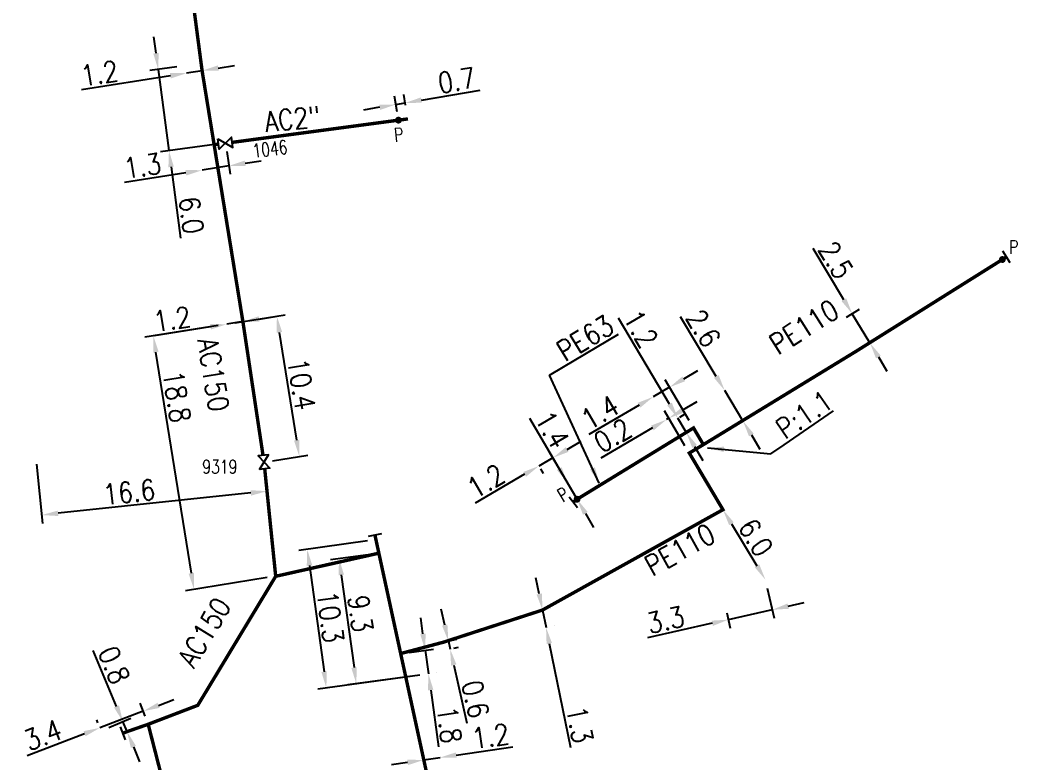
# Model space of a CAD drawing. Header units: millimetres. Extents: x 155997 to 157006, y 121209 to 122008.
# Drawn here: x 156876.8 to 156949.9, y 121588.9 to 121643.3 of the extents above; entities that cross this region are included whole.
import ezdxf
from ezdxf.enums import TextEntityAlignment as Align

# ---------------------------------------------------------------- set-up
doc = ezdxf.new("R2010")
doc.units = ezdxf.units.MM
for name, pattern in [('L_100_AP', [14, 10, -1.5, 1, -1.5]), ('L_25_AP', [2000, 1000, 1000]), ('L_25_PE', [2000, 1000, 1000])]:
    doc.linetypes.add(name, pattern=pattern)
doc.layers.get('0').update_dxf_attribs({"linetype": 'CONTINUOUS'})
for name, color, linetype in [('L_140', 3, 'CONTINUOUS'), ('L_150', 1, 'CONTINUOUS'), ('L_300', 7, 'CONTINUOUS'), ('L_340', 7, 'CONTINUOUS')]:
    doc.layers.add(name, color=color, linetype=linetype)
doc.styles.add('G_ROMANS', font='ROMANS.SHX', dxfattribs={"width": 0.75})
doc.styles.get("Standard").update_dxf_attribs({"font": 'romans.shx', "width": 0.85})
doc.dimstyles.get("Standard").update_dxf_attribs({"dimtxt": 1.5, "dimasz": 1.2, "dimexe": 0.625, "dimexo": 0.625, "dimgap": 0.25, "dimtad": 1, "dimdec": 1, "dimzin": 0, "dimdsep": 46, "dimtxsty": 'Standard', "dimcen": -0.5, "dimadec": 0, "dimazin": 0, "dimtfac": 1, "dimtdec": 1, "dimtmove": 0, "dimatfit": 3, "dimfxl": 0, "dimtolj": 1, "dimtzin": 0, "dimarcsym": 0})

# ---------------------------------------------------------------- blocks, each defined once
blk = doc.blocks.new('L_300_12')
at = {"color": 0, "linetype": 'Continuous', "const_width": 0.248, "flags": 128}
blk.add_lwpolyline([(-0.126, 0, 1), (0.126, 0, 1)], format="xyb", close=True, dxfattribs=at)
at = {"linetype": 'Continuous', "style": 'G_ROMANS', "width": 0.75}
blk.add_attdef('P', text='', height=1, dxfattribs=at).set_placement((0, 1.331), align=Align.MIDDLE_CENTER)
at = {"color": 0, "linetype": 'Continuous', "width": 0.75, "flags": 3}
for tag, p in [('DEF_LEG', (0, -5)), ('DEF_COUP', (0, -7.5)), ('DEF_TYPE', (0, -10))]:
    blk.add_attdef(tag, text='', height=1.2, dxfattribs=at).set_placement(p, align=Align.MIDDLE)
blk = doc.blocks.new('L_340_07')
at = {"color": 0, "linetype": 'Continuous', "const_width": 0.25, "flags": 128}
blk.add_lwpolyline([(0, 0), (0.35, 0)], dxfattribs=at)
at = {"color": 0, "linetype": 'Continuous', "flags": 128}
blk.add_lwpolyline([(0.35, -0.5), (0.35, 0.5)], dxfattribs=at)
at = {"color": 0, "linetype": 'Continuous', "width": 0.75, "flags": 3}
for tag, p in [('DEF_LEG', (0.723, -3.465)), ('DEF_COUP', (0.723, -5.965)), ('DEF_TYPE', (0.723, -8.465))]:
    blk.add_attdef(tag, text='', height=1.2, dxfattribs=at).set_placement(p, align=Align.MIDDLE)
blk = doc.blocks.new('L_300_09')
at = {"color": 0, "linetype": 'Continuous', "flags": 128}
blk.add_lwpolyline([(0.5, -0.375), (-0.5, 0.375), (-0.5, -0.375), (0.5, 0.375), (0.5, -0.375)], dxfattribs=at)
at = {"color": 0, "linetype": 'Continuous', "width": 0.75}
blk.add_attdef('NUM', text='', height=1, dxfattribs=at).set_placement((0, 1.691), align=Align.MIDDLE_CENTER)
at = {"color": 0, "linetype": 'Continuous', "width": 0.75, "flags": 3}
for tag, p in [('DEF_LEG', (0, -5)), ('DEF_COUP', (0, -7.5)), ('DEF_TYPE', (0, -10))]:
    blk.add_attdef(tag, text='', height=1.2, dxfattribs=at).set_placement(p, align=Align.MIDDLE)
blk = doc.blocks.new('*D249')
at = {"layer": 'L_150', "color": 0, "linetype": 'Continuous', "lineweight": -2, "transparency": 16777216}
for p, q in [((156908.805, 121589.464), (156912.949, 121590.083)), ((156905.245, 121588.933), (156904.058, 121588.756)), ((156906.432, 121589.11), (156907.619, 121589.287))]:
    blk.add_line(p, q, dxfattribs=at)
at = {"layer": 'L_150', "color": 0, "linetype": 'Continuous', "transparency": 16777216}
for points in [[(156908.776, 121589.662), (156908.835, 121589.267), (156907.619, 121589.287)], [(156905.215, 121589.131), (156905.274, 121588.735), (156906.432, 121589.11)]]:
    blk.add_solid(points, dxfattribs=at)
at = {"layer": 'L_150', "color": 0, "linetype": 'Continuous', "transparency": 16777216, "insert": (156911.323, 121590.851), "char_height": 1.5, "attachment_point": 5, "rotation": 8.48558}
blk.add_mtext('\\A1;1.2', dxfattribs=at)
blk = doc.blocks.new('*D250')
at = {"layer": 'L_150', "color": 0, "linetype": 'Continuous', "lineweight": -2, "transparency": 16777216}
for p, q in [((156906.369, 121598.339), (156906.205, 121599.528)), ((156905.357, 121596.988), (156907.152, 121597.236)), ((156906.533, 121597.151), (156906.772, 121595.417)), ((156907.392, 121595.503), (156907.392, 121595.503)), ((156906.936, 121594.228), (156907.509, 121590.079))]:
    blk.add_line(p, q, dxfattribs=at)
at = {"layer": 'L_150', "color": 0, "linetype": 'Continuous', "transparency": 16777216}
for points in [[(156906.567, 121598.367), (156906.171, 121598.312), (156906.533, 121597.151)], [(156907.135, 121594.256), (156906.738, 121594.201), (156906.772, 121595.417)]]:
    blk.add_solid(points, dxfattribs=at)
at = {"layer": 'L_150', "color": 0, "linetype": 'Continuous', "transparency": 16777216, "insert": (156908.296, 121591.696), "char_height": 1.5, "attachment_point": 5, "rotation": 277.85891}
blk.add_mtext('\\A1;1.8', dxfattribs=at)
blk = doc.blocks.new('*D251')
at = {"layer": 'L_150', "color": 0, "linetype": 'Continuous', "lineweight": -2, "transparency": 16777216}
for p, q in [((156907.966, 121598.989), (156907.702, 121600.16)), ((156908.23, 121597.819), (156908.362, 121597.233)), ((156908.509, 121597.882), (156908.84, 121597.956)), ((156908.641, 121597.297), (156908.972, 121597.371)), ((156908.626, 121596.063), (156909.588, 121591.799))]:
    blk.add_line(p, q, dxfattribs=at)
at = {"layer": 'L_150', "color": 0, "linetype": 'Continuous', "transparency": 16777216}
for points in [[(156908.161, 121599.033), (156907.771, 121598.945), (156908.23, 121597.819)], [(156908.821, 121596.107), (156908.431, 121596.019), (156908.362, 121597.233)]]:
    blk.add_solid(points, dxfattribs=at)
at = {"layer": 'L_150', "color": 0, "linetype": 'Continuous', "transparency": 16777216, "insert": (156910.214, 121593.565), "char_height": 1.5, "attachment_point": 5, "rotation": 282.71027}
blk.add_mtext('\\A1;0.6', dxfattribs=at)
blk = doc.blocks.new('*D253')
at = {"layer": 'L_150', "color": 0, "linetype": 'Continuous', "lineweight": -2, "transparency": 16777216}
for p, q in [((156902.521, 121604.17), (156899.603, 121603.767)), ((156900.387, 121602.664), (156901.324, 121595.876)), ((156906.153, 121595.332), (156900.869, 121594.602))]:
    blk.add_line(p, q, dxfattribs=at)
at = {"layer": 'L_150', "color": 0, "linetype": 'Continuous', "transparency": 16777216}
for points in [[(156900.585, 121602.691), (156900.189, 121602.637), (156900.223, 121603.853)], [(156901.522, 121595.904), (156901.125, 121595.849), (156901.488, 121594.688)]]:
    blk.add_solid(points, dxfattribs=at)
at = {"layer": 'L_150', "color": 0, "linetype": 'Continuous', "transparency": 16777216, "insert": (156901.787, 121599.831), "char_height": 1.5, "attachment_point": 5, "rotation": 277.85891}
blk.add_mtext('\\A1;9.3', dxfattribs=at)
blk = doc.blocks.new('*D254')
at = {"layer": 'L_340', "color": 0, "linetype": 'Continuous', "lineweight": -2, "transparency": 16777216}
for p, q in [((156902.308, 121605.148), (156897.273, 121604.453)), ((156898.057, 121603.35), (156899.13, 121595.574)), ((156906.153, 121595.332), (156898.675, 121594.3))]:
    blk.add_line(p, q, dxfattribs=at)
at = {"layer": 'L_340', "color": 0, "linetype": 'Continuous', "transparency": 16777216}
for points in [[(156898.255, 121603.377), (156897.858, 121603.323), (156897.893, 121604.539)], [(156899.328, 121595.601), (156898.932, 121595.546), (156899.294, 121594.385)]]:
    blk.add_solid(points, dxfattribs=at)
at = {"layer": 'L_340', "color": 0, "linetype": 'Continuous', "transparency": 16777216, "insert": (156899.586, 121599.587), "char_height": 1.5, "attachment_point": 5, "rotation": 277.85891}
blk.add_mtext('\\A1;10.3', dxfattribs=at)
blk = doc.blocks.new('*D255')
at = {"layer": 'L_150', "color": 0, "linetype": 'Continuous', "lineweight": -2, "transparency": 16777216}
for p, q in [((156891.378, 121620.927), (156886.002, 121620.066)), ((156889.404, 121602.787), (156886.809, 121618.98)), ((156894.965, 121602.463), (156888.976, 121601.504))]:
    blk.add_line(p, q, dxfattribs=at)
at = {"layer": 'L_150', "color": 0, "linetype": 'Continuous', "transparency": 16777216}
for points in [[(156887.007, 121619.012), (156886.612, 121618.948), (156886.619, 121620.165)], [(156889.601, 121602.819), (156889.206, 121602.756), (156889.593, 121601.603)]]:
    blk.add_solid(points, dxfattribs=at)
at = {"layer": 'L_150', "color": 0, "linetype": 'Continuous', "transparency": 16777216, "insert": (156888.343, 121615.724), "char_height": 1.5, "attachment_point": 5, "rotation": 279.10293}
blk.add_mtext('\\A1;18.8', dxfattribs=at)
blk = doc.blocks.new('*D256')
at = {"layer": 'L_140', "color": 0, "linetype": 'Continuous', "lineweight": -2, "transparency": 16777216}
for p, q in [((156894.365, 121621.406), (156895.55, 121621.596)), ((156890.81, 121620.836), (156886.674, 121620.174)), ((156893.18, 121621.216), (156891.995, 121621.026))]:
    blk.add_line(p, q, dxfattribs=at)
at = {"layer": 'L_140', "color": 0, "linetype": 'Continuous', "transparency": 16777216}
for points in [[(156894.333, 121621.603), (156894.397, 121621.209), (156893.18, 121621.216)], [(156890.779, 121621.034), (156890.842, 121620.639), (156891.995, 121621.026)]]:
    blk.add_solid(points, dxfattribs=at)
at = {"layer": 'L_140', "color": 0, "linetype": 'Continuous', "transparency": 16777216, "insert": (156887.991, 121621.398), "char_height": 1.5, "attachment_point": 5, "rotation": 9.10293}
blk.add_mtext('\\A1;1.2', dxfattribs=at)
blk = doc.blocks.new('*D258')
at = {"layer": 'L_150', "color": 0, "linetype": 'Continuous', "lineweight": -2, "transparency": 16777216}
for p, q in [((156886.019, 121592.307), (156885.653, 121593.264)), ((156886.997, 121593.109), (156888.117, 121593.538)), ((156885.876, 121592.68), (156882.701, 121591.464)), ((156882.557, 121591.839), (156882.477, 121592.048)), ((156881.58, 121591.035), (156877.374, 121589.425))]:
    blk.add_line(p, q, dxfattribs=at)
at = {"layer": 'L_150', "color": 0, "linetype": 'Continuous', "transparency": 16777216}
for points in [[(156886.925, 121593.296), (156887.068, 121592.922), (156885.876, 121592.68)], [(156881.509, 121591.222), (156881.652, 121590.849), (156882.701, 121591.464)]]:
    blk.add_solid(points, dxfattribs=at)
at = {"layer": 'L_150', "color": 0, "linetype": 'Continuous', "transparency": 16777216, "insert": (156878.526, 121590.937), "char_height": 1.5, "attachment_point": 5, "rotation": 20.94862}
blk.add_mtext('\\A1;3.4', dxfattribs=at)
blk = doc.blocks.new('*D257')
at = {"layer": 'L_300', "color": 0, "linetype": 'Continuous', "lineweight": -2, "transparency": 16777216}
for p, q in [((156892.612, 121621.125), (156896.285, 121621.714)), ((156897.123, 121612.531), (156895.858, 121620.43)), ((156895.344, 121611.03), (156897.93, 121611.445))]:
    blk.add_line(p, q, dxfattribs=at)
at = {"layer": 'L_300', "color": 0, "linetype": 'Continuous', "transparency": 16777216}
for points in [[(156896.055, 121620.461), (156895.66, 121620.398), (156895.668, 121621.615)], [(156897.321, 121612.562), (156896.926, 121612.499), (156897.313, 121611.346)]]:
    blk.add_solid(points, dxfattribs=at)
at = {"layer": 'L_300', "color": 0, "linetype": 'Continuous', "transparency": 16777216, "insert": (156897.478, 121616.638), "char_height": 1.5, "attachment_point": 5, "rotation": 279.10293}
blk.add_mtext('\\A1;10.4', dxfattribs=at)
blk = doc.blocks.new('*D259')
at = {"layer": 'L_340', "color": 0, "linetype": 'Continuous', "lineweight": -2, "transparency": 16777216}
for p, q in [((156883.923, 121593.032), (156882.214, 121597.131)), ((156883.358, 121591.496), (156884.962, 121592.164)), ((156884.693, 121591.186), (156884.385, 121591.924)), ((156885.155, 121590.078), (156885.616, 121588.97))]:
    blk.add_line(p, q, dxfattribs=at)
at = {"layer": 'L_340', "color": 0, "linetype": 'Continuous', "transparency": 16777216}
for points in [[(156884.108, 121593.108), (156883.739, 121592.955), (156884.385, 121591.924)], [(156885.339, 121590.155), (156884.97, 121590.001), (156884.693, 121591.186)]]:
    blk.add_solid(points, dxfattribs=at)
at = {"layer": 'L_340', "color": 0, "linetype": 'Continuous', "transparency": 16777216, "insert": (156883.747, 121596.052), "char_height": 1.5, "attachment_point": 5, "rotation": 292.63149}
blk.add_mtext('\\A1;0.8', dxfattribs=at)
blk = doc.blocks.new('*D356')
at = {"layer": 'L_300', "color": 0, "linetype": 'Continuous', "lineweight": -2, "transparency": 16777216}
for p, q in [((156878.051, 121610.772), (156878.511, 121606.427)), ((156894.793, 121610.31), (156895.019, 121608.175)), ((156893.76, 121608.67), (156879.639, 121607.175))]:
    blk.add_line(p, q, dxfattribs=at)
at = {"layer": 'L_300', "color": 0, "linetype": 'Continuous', "transparency": 16777216}
for points in [[(156893.739, 121608.869), (156893.781, 121608.471), (156894.953, 121608.796)], [(156879.618, 121607.374), (156879.66, 121606.976), (156878.445, 121607.048)]]:
    blk.add_solid(points, dxfattribs=at)
at = {"layer": 'L_300', "color": 0, "linetype": 'Continuous', "transparency": 16777216, "insert": (156884.847, 121608.732), "char_height": 1.5, "attachment_point": 5, "rotation": 6.04391}
blk.add_mtext('\\A1;16.6', dxfattribs=at)
blk = doc.blocks.new('*D252')
at = {"layer": 'L_150', "color": 0, "linetype": 'Continuous', "lineweight": -2, "transparency": 16777216}
for p, q in [((156937.201, 121622.822), (156934.944, 121626.566)), ((156937.407, 121621.545), (156938.356, 121622.117)), ((156939.111, 121619.653), (156937.82, 121621.794)), ((156938.697, 121619.404), (156939.646, 121619.976)), ((156939.731, 121618.626), (156940.35, 121617.598))]:
    blk.add_line(p, q, dxfattribs=at)
at = {"layer": 'L_150', "color": 0, "linetype": 'Continuous', "transparency": 16777216}
for points in [[(156937.372, 121622.925), (156937.03, 121622.719), (156937.82, 121621.794)], [(156939.902, 121618.729), (156939.559, 121618.522), (156939.111, 121619.653)]]:
    blk.add_solid(points, dxfattribs=at)
at = {"layer": 'L_150', "color": 0, "linetype": 'Continuous', "transparency": 16777216, "insert": (156936.619, 121625.724), "char_height": 1.5, "attachment_point": 5, "rotation": 301.08404}
blk.add_mtext('\\A1;2.5', dxfattribs=at)
blk = doc.blocks.new('*D290')
at = {"layer": 'L_140', "color": 0, "linetype": 'Continuous', "lineweight": -2, "transparency": 16777216}
for p, q in [((156891.376, 121639.782), (156892.561, 121639.971)), ((156887.87, 121639.222), (156881.353, 121638.181)), ((156890.191, 121639.593), (156889.055, 121639.411))]:
    blk.add_line(p, q, dxfattribs=at)
at = {"layer": 'L_140', "color": 0, "linetype": 'Continuous', "transparency": 16777216}
for points in [[(156891.344, 121639.979), (156891.407, 121639.584), (156890.191, 121639.593)], [(156887.839, 121639.419), (156887.902, 121639.024), (156889.055, 121639.411)]]:
    blk.add_solid(points, dxfattribs=at)
at = {"layer": 'L_140', "color": 0, "linetype": 'Continuous', "transparency": 16777216, "insert": (156882.671, 121639.404), "char_height": 1.5, "attachment_point": 5, "rotation": 9.0742}
blk.add_mtext('\\A1;1.2', dxfattribs=at)
blk = doc.blocks.new('*D291')
at = {"layer": 'L_300', "color": 0, "linetype": 'Continuous', "lineweight": -2, "transparency": 16777216}
for p, q in [((156886.815, 121640.874), (156886.657, 121642.064)), ((156888.35, 121639.868), (156886.353, 121639.603)), ((156886.973, 121639.685), (156887.763, 121633.737)), ((156891.275, 121634.204), (156887.143, 121633.655)), ((156887.921, 121632.548), (156888.613, 121627.335))]:
    blk.add_line(p, q, dxfattribs=at)
at = {"layer": 'L_300', "color": 0, "linetype": 'Continuous', "transparency": 16777216}
for points in [[(156887.013, 121640.901), (156886.617, 121640.848), (156886.973, 121639.685)], [(156888.119, 121632.574), (156887.723, 121632.521), (156887.763, 121633.737)]]:
    blk.add_solid(points, dxfattribs=at)
at = {"layer": 'L_300', "color": 0, "linetype": 'Continuous', "transparency": 16777216, "insert": (156889.4, 121629.008), "char_height": 1.5, "attachment_point": 5, "rotation": 277.56442}
blk.add_mtext('\\A1;6.0', dxfattribs=at)
blk = doc.blocks.new('*D292')
at = {"layer": 'L_300', "color": 0, "linetype": 'Continuous', "lineweight": -2, "transparency": 16777216}
for p, q in [((156891.993, 121633.669), (156892.259, 121632.003)), ((156892.16, 121632.62), (156890.189, 121632.305)), ((156893.345, 121632.809), (156894.53, 121632.999)), ((156889.004, 121632.116), (156884.5, 121631.397))]:
    blk.add_line(p, q, dxfattribs=at)
at = {"layer": 'L_300', "color": 0, "linetype": 'Continuous', "transparency": 16777216}
for points in [[(156893.314, 121633.007), (156893.377, 121632.612), (156892.16, 121632.62)], [(156888.972, 121632.314), (156889.035, 121631.919), (156890.189, 121632.305)]]:
    blk.add_solid(points, dxfattribs=at)
at = {"layer": 'L_300', "color": 0, "linetype": 'Continuous', "transparency": 16777216, "insert": (156885.818, 121632.62), "char_height": 1.5, "attachment_point": 5, "rotation": 9.0742}
blk.add_mtext('\\A1;1.3', dxfattribs=at)
blk = doc.blocks.new('*D293')
at = {"layer": 'L_300', "color": 0, "linetype": 'Continuous', "lineweight": -2, "transparency": 16777216}
for p, q in [((156904.47, 121636.586), (156904.274, 121637.734)), ((156905.102, 121637.062), (156904.967, 121637.852)), ((156906.255, 121637.438), (156910.564, 121638.175)), ((156903.196, 121636.916), (156902.013, 121636.714)), ((156904.379, 121637.118), (156905.073, 121637.236))]:
    blk.add_line(p, q, dxfattribs=at)
at = {"layer": 'L_300', "color": 0, "linetype": 'Continuous', "transparency": 16777216}
for points in [[(156906.222, 121637.636), (156906.289, 121637.241), (156905.073, 121637.236)], [(156903.162, 121637.113), (156903.23, 121636.718), (156904.379, 121637.118)]]:
    blk.add_solid(points, dxfattribs=at)
at = {"layer": 'L_300', "color": 0, "linetype": 'Continuous', "transparency": 16777216, "insert": (156908.833, 121638.893), "char_height": 1.5, "attachment_point": 5, "rotation": 9.6964}
blk.add_mtext('\\A1;0.7', dxfattribs=at)
blk = doc.blocks.new('*D948')
at = {"layer": 'L_150', "color": 0, "linetype": 'Continuous', "lineweight": -2, "transparency": 16777216}
for p, q in [((156914.887, 121601.267), (156914.648, 121602.443)), ((156915.126, 121600.091), (156915.385, 121598.818)), ((156915.738, 121600.216), (156915.738, 121600.216)), ((156915.997, 121598.942), (156915.997, 121598.942)), ((156915.624, 121597.642), (156917.171, 121590.033))]:
    blk.add_line(p, q, dxfattribs=at)
at = {"layer": 'L_150', "color": 0, "linetype": 'Continuous', "transparency": 16777216}
for points in [[(156915.083, 121601.307), (156914.691, 121601.228), (156915.126, 121600.091)], [(156915.82, 121597.681), (156915.428, 121597.602), (156915.385, 121598.818)]]:
    blk.add_solid(points, dxfattribs=at)
at = {"layer": 'L_150', "color": 0, "linetype": 'Continuous', "transparency": 16777216, "insert": (156917.853, 121591.697), "char_height": 1.5, "attachment_point": 5, "rotation": 281.49381}
blk.add_mtext('\\A1;1.3', dxfattribs=at)
blk = doc.blocks.new('*D949')
at = {"layer": 'L_150', "color": 0, "linetype": 'Continuous', "lineweight": -2, "transparency": 16777216}
blk.add_line((156928.967, 121606.417), (156930.835, 121603.339), dxfattribs=at)
at = {"layer": 'L_150', "color": 0, "linetype": 'Continuous', "transparency": 16777216}
for points in [[(156929.138, 121606.52), (156928.796, 121606.313), (156928.345, 121607.442)], [(156931.006, 121603.443), (156930.664, 121603.235), (156931.458, 121602.313)]]:
    blk.add_solid(points, dxfattribs=at)
at = {"layer": 'L_150', "color": 0, "linetype": 'Continuous', "transparency": 16777216, "insert": (156930.756, 121605.397), "char_height": 1.5, "attachment_point": 5, "rotation": 301.25435}
blk.add_mtext('\\A1;6.0', dxfattribs=at)
blk = doc.blocks.new('*D950')
at = {"layer": 'L_150', "color": 0, "linetype": 'Continuous', "lineweight": -2, "transparency": 16777216}
for p, q in [((156931.595, 121601.703), (156932.092, 121599.501)), ((156933.125, 121600.375), (156934.296, 121600.639)), ((156928.622, 121599.886), (156928.873, 121598.775)), ((156931.954, 121600.111), (156928.735, 121599.385)), ((156927.565, 121599.121), (156922.817, 121598.05))]:
    blk.add_line(p, q, dxfattribs=at)
at = {"layer": 'L_150', "color": 0, "linetype": 'Continuous', "transparency": 16777216}
for points in [[(156933.081, 121600.57), (156933.169, 121600.18), (156931.954, 121600.111)], [(156927.521, 121599.316), (156927.609, 121598.926), (156928.735, 121599.385)]]:
    blk.add_solid(points, dxfattribs=at)
at = {"layer": 'L_150', "color": 0, "linetype": 'Continuous', "transparency": 16777216, "insert": (156924.143, 121599.375), "char_height": 1.5, "attachment_point": 5, "rotation": 12.70817}
blk.add_mtext('\\A1;3.3', dxfattribs=at)
blk = doc.blocks.new('*D951')
at = {"layer": 'L_340', "color": 0, "linetype": 'Continuous', "lineweight": -2, "transparency": 16777216}
for p, q in [((156916.927, 121611.845), (156917.964, 121612.45)), ((156917.346, 121608.747), (156915.576, 121611.78)), ((156915.891, 121611.241), (156914.854, 121610.636)), ((156913.818, 121610.031), (156910.2, 121607.92)), ((156914.974, 121610.431), (156915.169, 121610.096))]:
    blk.add_line(p, q, dxfattribs=at)
at = {"layer": 'L_340', "color": 0, "linetype": 'Continuous', "transparency": 16777216}
for points in [[(156916.827, 121612.018), (156917.028, 121611.673), (156915.891, 121611.241)], [(156913.717, 121610.204), (156913.919, 121609.858), (156914.854, 121610.636)]]:
    blk.add_solid(points, dxfattribs=at)
at = {"layer": 'L_340', "color": 0, "linetype": 'Continuous', "transparency": 16777216, "insert": (156910.987, 121609.537), "char_height": 1.5, "attachment_point": 5, "rotation": 30.26042}
blk.add_mtext('\\A1;1.2', dxfattribs=at)
blk = doc.blocks.new('*D952')
at = {"layer": 'L_340', "color": 0, "linetype": 'Continuous', "lineweight": -2, "transparency": 16777216}
for p, q in [((156916.35, 121610.453), (156914.209, 121614.124)), ((156917.661, 121608.207), (156916.955, 121609.417)), ((156918.265, 121607.171), (156918.87, 121606.134))]:
    blk.add_line(p, q, dxfattribs=at)
at = {"layer": 'L_340', "color": 0, "linetype": 'Continuous', "transparency": 16777216}
for points in [[(156916.523, 121610.554), (156916.178, 121610.352), (156916.955, 121609.417)], [(156918.438, 121607.272), (156918.093, 121607.07), (156917.661, 121608.207)]]:
    blk.add_solid(points, dxfattribs=at)
at = {"layer": 'L_340', "color": 0, "linetype": 'Continuous', "transparency": 16777216, "insert": (156915.841, 121613.311), "char_height": 1.5, "attachment_point": 5, "rotation": 300.26042}
blk.add_mtext('\\A1;1.4', dxfattribs=at)
blk = doc.blocks.new('*D953')
at = {"layer": 'L_150', "color": 0, "linetype": 'Continuous', "lineweight": -2, "transparency": 16777216}
for p, q in [((156925.417, 121614.746), (156926.452, 121615.354)), ((156925.564, 121612.128), (156924.066, 121614.676)), ((156924.383, 121614.138), (156924.21, 121614.036)), ((156923.176, 121613.428), (156919.407, 121611.213))]:
    blk.add_line(p, q, dxfattribs=at)
at = {"layer": 'L_150', "color": 0, "linetype": 'Continuous', "transparency": 16777216}
for points in [[(156925.316, 121614.918), (156925.518, 121614.573), (156924.383, 121614.138)], [(156923.074, 121613.6), (156923.277, 121613.256), (156924.21, 121614.036)]]:
    blk.add_solid(points, dxfattribs=at)
at = {"layer": 'L_150', "color": 0, "linetype": 'Continuous', "transparency": 16777216, "insert": (156920.267, 121612.878), "char_height": 1.5, "attachment_point": 5, "rotation": 30.44764}
blk.add_mtext('\\A1;0.2', dxfattribs=at)
blk = doc.blocks.new('*D954')
at = {"layer": 'L_150', "color": 0, "linetype": 'Continuous', "lineweight": -2, "transparency": 16777216}
for p, q in [((156925.472, 121617.02), (156926.507, 121617.628)), ((156925.875, 121613.966), (156924.121, 121616.95)), ((156924.438, 121616.411), (156923.231, 121615.702)), ((156922.196, 121615.094), (156918.533, 121612.94))]:
    blk.add_line(p, q, dxfattribs=at)
at = {"layer": 'L_150', "color": 0, "linetype": 'Continuous', "transparency": 16777216}
for points in [[(156925.371, 121617.192), (156925.574, 121616.847), (156924.438, 121616.411)], [(156922.095, 121615.266), (156922.298, 121614.921), (156923.231, 121615.702)]]:
    blk.add_solid(points, dxfattribs=at)
at = {"layer": 'L_150', "color": 0, "linetype": 'Continuous', "transparency": 16777216, "insert": (156919.341, 121614.575), "char_height": 1.5, "attachment_point": 5, "rotation": 30.44764}
blk.add_mtext('\\A1;1.4', dxfattribs=at)
blk = doc.blocks.new('*D955')
at = {"layer": 'L_150', "color": 0, "linetype": 'Continuous', "lineweight": -2, "transparency": 16777216}
for p, q in [((156924.432, 121615.174), (156920.701, 121621.473)), ((156925.192, 121614.229), (156925.581, 121614.46)), ((156925.655, 121613.109), (156925.043, 121614.141)), ((156925.654, 121613.109), (156925.117, 121612.79)), ((156926.266, 121612.076), (156926.878, 121611.044))]:
    blk.add_line(p, q, dxfattribs=at)
at = {"layer": 'L_150', "color": 0, "linetype": 'Continuous', "transparency": 16777216}
for points in [[(156924.604, 121615.276), (156924.26, 121615.072), (156925.043, 121614.141)], [(156926.438, 121612.178), (156926.094, 121611.974), (156925.655, 121613.109)]]:
    blk.add_solid(points, dxfattribs=at)
at = {"layer": 'L_150', "color": 0, "linetype": 'Continuous', "transparency": 16777216, "insert": (156922.323, 121620.697), "char_height": 1.5, "attachment_point": 5, "rotation": 300.63486}
blk.add_mtext('\\A1;1.2', dxfattribs=at)
blk = doc.blocks.new('*D956')
at = {"layer": 'L_150', "color": 0, "linetype": 'Continuous', "lineweight": -2, "transparency": 16777216}
for p, q in [((156927.856, 121617.203), (156925.239, 121621.57)), ((156929.809, 121613.944), (156928.473, 121616.174)), ((156927.446, 121612.527), (156930.346, 121614.265)), ((156930.426, 121612.914), (156931.043, 121611.885))]:
    blk.add_line(p, q, dxfattribs=at)
at = {"layer": 'L_150', "color": 0, "linetype": 'Continuous', "transparency": 16777216}
for points in [[(156928.028, 121617.306), (156927.685, 121617.1), (156928.473, 121616.174)], [(156930.598, 121613.017), (156930.255, 121612.812), (156929.809, 121613.944)]]:
    blk.add_solid(points, dxfattribs=at)
at = {"layer": 'L_150', "color": 0, "linetype": 'Continuous', "transparency": 16777216, "insert": (156926.912, 121620.724), "char_height": 1.5, "attachment_point": 5, "rotation": 300.93353}
blk.add_mtext('\\A1;2.6', dxfattribs=at)

msp = doc.modelspace()

# ---------------------------------------------------------------- linework, layer by layer
at = {"layer": 'L_140', "linetype": 'L_100_AP', "ltscale": 0.5, "const_width": 0.25, "flags": 128}
for points in [[(156886.131, 121698.161), (156886.268, 121696.157), (156886.28, 121695.559), (156882.709, 121693.956), (156882.709, 121693.956), (156883.204, 121690.911), (156883.204, 121690.911), (156884.368, 121683.878), (156890.191, 121639.593), (156891.072, 121634.176), (156893.18, 121621.216), (156894.653, 121611.425)], [(156892.391, 121634.344), (156904.575, 121635.97), (156905.272, 121636.062)], [(156891.072, 121634.176), (156891.398, 121634.227)]]:
    msp.add_lwpolyline(points, dxfattribs=at)
at = {"layer": 'L_150', "linetype": 'L_25_PE', "ltscale": 0.5, "const_width": 0.25, "flags": 128}
for points in [[(156904.738, 121596.903), (156907.9, 121597.744), (156915.126, 121600.091), (156928.345, 121607.442), (156928.345, 121607.442), (156925.881, 121611.589), (156926.91, 121612.206), (156938.162, 121619.081), (156938.162, 121619.081), (156948.812, 121625.763)], [(156917.661, 121608.207), (156917.661, 121608.207), (156917.661, 121608.207), (156926.192, 121613.427), (156926.91, 121612.206)]]:
    msp.add_lwpolyline(points, dxfattribs=at)
at = {"layer": 'L_150', "linetype": 'L_25_AP', "ltscale": 0.5, "const_width": 0.25, "flags": 128}
for points in [[(156884.693, 121591.186), (156886.242, 121591.724), (156889.875, 121593.114), (156895.583, 121602.562), (156894.778, 121610.436)], [(156912.443, 121570.517), (156912.186, 121571.042), (156909.554, 121576.412), (156908.601, 121579.127), (156906.432, 121589.11), (156904.738, 121596.903), (156903.14, 121604.256), (156902.928, 121605.234)], [(156895.583, 121602.562), (156895.583, 121602.562), (156903.14, 121604.256)], [(156888.546, 121582.75), (156887.394, 121587.237), (156886.242, 121591.724)]]:
    msp.add_lwpolyline(points, dxfattribs=at)

# ---------------------------------------------------------------- block references
at = {"layer": 'L_300'}
ref = msp.add_blockref('L_300_12', (156904.575, 121635.97), dxfattribs=dict(at, rotation=4.425717852799735))
ref.add_attrib('P', 'P', dxfattribs={"layer": '0', "linetype": 'Continuous', "height": 1, "rotation": 6.01377, "style": 'G_ROMANS', "width": 0.75}).set_placement((156904.592, 121634.914), align=Align.MIDDLE_CENTER)
ref = msp.add_blockref('L_300_09', (156891.894, 121634.286), dxfattribs=dict(at, rotation=186.7074944494321))
ref.add_attrib('NUM', '1046', dxfattribs={"layer": '0', "color": 0, "linetype": 'Continuous', "height": 1, "rotation": 6.68098, "width": 0.75}).set_placement((156895.158, 121633.865), align=Align.MIDDLE_CENTER)
ref = msp.add_blockref('L_300_12', (156948.812, 121625.763), dxfattribs=dict(at, rotation=32.10478422560271))
ref.add_attrib('P', 'P', dxfattribs={"layer": '0', "linetype": 'Continuous', "height": 1, "style": 'G_ROMANS', "width": 0.75}).set_placement((156949.649, 121626.668), align=Align.MIDDLE_CENTER)
ref = msp.add_blockref('L_300_09', (156894.727, 121610.931), dxfattribs=dict(at, rotation=275.8375937441735))
ref.add_attrib('NUM', '9319', dxfattribs={"layer": '0', "color": 0, "linetype": 'Continuous', "height": 1, "width": 0.75}).set_placement((156891.491, 121610.582), align=Align.MIDDLE_CENTER)
ref = msp.add_blockref('L_300_12', (156917.661, 121608.207), dxfattribs=dict(at, rotation=37.49483747684594))
ref.add_attrib('P', 'P', dxfattribs={"layer": '0', "linetype": 'Continuous', "height": 1, "rotation": 31.06922, "style": 'G_ROMANS', "width": 0.75}).set_placement((156916.628, 121608.557), align=Align.MIDDLE_CENTER)
at = {"layer": 'L_340'}
for p, rotation in [((156948.812, 121625.763), 32.1047842261868), ((156917.661, 121608.207), 217.4948374782453), ((156902.928, 121605.234), 102.2611949907112), ((156884.693, 121591.186), 200.9486158673378)]:
    msp.add_blockref('L_340_07', p, dxfattribs=dict(at, rotation=rotation))

# ---------------------------------------------------------------- texts
at = {"layer": 'L_140', "linetype": 'Continuous', "width": 0.85}
for s, rotation, p in [('AC2"', 6.01377, (156894.845, 121635.097)), ('AC150', 279.23965, (156889.843, 121619.873))]:
    msp.add_text(s, height=1.5, rotation=rotation, dxfattribs=at).set_placement(p)
at = {"layer": 'L_150', "linetype": 'Continuous', "width": 0.85}
for s, rotation, p in [('PE110', 32.10478, (156932.366, 121618.745)), ('PE110', 29.07528, (156923.163, 121602.524)), ('AC150', 58.86213, (156889.594, 121595.76))]:
    msp.add_text(s, height=1.5, rotation=rotation, dxfattribs=at).set_placement(p)
at = {"layer": 'L_150', "linetype": 'Continuous', "char_height": 1.5, "attachment_point": 7}
for s, insert, rotation in [('\\A1;PE63', (156916.763, 121618.243), 30.93353), ('\\A1;P:1.1', (156932.902, 121612.547), 34.43402)]:
    msp.add_mtext(s, dxfattribs=dict(at, insert=insert, rotation=rotation))

# ---------------------------------------------------------------- dimensions: what is measured, and where the dimension line sits
at = {"layer": 'L_140', "linetype": 'Continuous'}
for base, p1, p2, angle, picture, middle in [((156889.0552, 121639.4112), (156890.1908, 121639.5926), (156889.0552, 121639.4112), 9.0742, '*D290', (156882.8288, 121638.4168)), ((156891.995, 121621.026), (156893.18, 121621.216), (156891.995, 121621.026), 9.10293, '*D256', (156888.15, 121620.41))]:
    dim = msp.add_linear_dim(base=base, p1=p1, p2=p2, angle=angle, dimstyle='Standard', override={"dimatfit": 0}, dxfattribs=at)
    dim.commit()
    dim.dimension.update_dxf_attribs({"geometry": picture, "text_midpoint": middle, "dimtype": 160})
at = {"layer": 'L_150', "linetype": 'Continuous'}
for base, p1, p2, angle, picture, middle in [((156937.82, 121621.794), (156938.162, 121619.081), (156936.871, 121621.222), 301.08404, '*D252', (156935.763, 121625.208)), ((156925.043, 121614.141), (156926.192, 121613.427), (156924.654, 121613.911), 300.63486, '*D955', (156921.463, 121620.187)), ((156928.473, 121616.174), (156926.91, 121612.206), (156928.473, 121616.174), 300.93353, '*D956', (156926.054, 121620.21)), ((156886.619, 121620.165), (156895.583, 121602.562), (156891.995, 121621.026), 279.10293, '*D255', (156887.356, 121615.566)), ((156923.231, 121615.702), (156926.192, 121613.427), (156923.231, 121615.702), 30.44764, '*D954', (156919.847, 121613.713)), ((156924.21, 121614.036), (156925.881, 121611.589), (156924.21, 121614.036), 30.44764, '*D953', (156920.774, 121612.016)), ((156931.458, 121602.313), (156928.345, 121607.442), (156931.458, 121602.313), 121.25435, '*D949', (156929.901, 121604.878)), ((156901.488, 121594.688), (156903.14, 121604.256), (156906.772, 121595.417), 97.85891, '*D253', (156900.797, 121599.694)), ((156915.385, 121598.818), (156915.126, 121600.091), (156915.385, 121598.818), 101.49381, '*D948', (156916.873, 121591.498)), ((156928.735, 121599.385), (156931.458, 121602.313), (156928.485, 121600.495), 12.70817, '*D950', (156924.363, 121598.399)), ((156908.362, 121597.233), (156907.9, 121597.744), (156908.032, 121597.159), 102.71027, '*D251', (156909.239, 121593.345)), ((156906.772, 121595.417), (156904.738, 121596.903), (156906.772, 121595.417), 97.85891, '*D250', (156907.305, 121591.559)), ((156882.701, 121591.464), (156886.242, 121591.724), (156882.781, 121591.255), 20.94862, '*D258', (156878.884, 121590.003)), ((156907.619, 121589.287), (156906.432, 121589.11), (156907.619, 121589.287), 188.48558, '*D249', (156911.471, 121589.862))]:
    dim = msp.add_linear_dim(base=base, p1=p1, p2=p2, angle=angle, dimstyle='Standard', override={"dimatfit": 0}, dxfattribs=at)
    dim.commit()
    dim.dimension.update_dxf_attribs({"geometry": picture, "text_midpoint": middle, "dimtype": 160})
at = {"layer": 'L_300', "linetype": 'Continuous'}
for base, p1, p2, angle, picture, middle in [((156886.973, 121639.685), (156891.894, 121634.286), (156888.97, 121639.95), 277.56442, '*D291', (156888.408, 121628.877)), ((156905.073, 121637.236), (156904.575, 121635.97), (156905.208, 121636.446), 189.6964, '*D293', (156909.001, 121637.908)), ((156878.445, 121607.048), (156894.727, 121610.931), (156877.985, 121611.394), 6.04391, '*D356', (156884.952, 121607.737))]:
    dim = msp.add_linear_dim(base=base, p1=p1, p2=p2, angle=angle, dimstyle='Standard', override={"dimatfit": 0}, dxfattribs=at)
    dim.commit()
    dim.dimension.update_dxf_attribs({"geometry": picture, "text_midpoint": middle, "dimtype": 160})
for base, p1, p2, angle, text, picture, middle in [((156890.189, 121632.305), (156891.894, 121634.286), (156890.189, 121632.305), 9.0742, '1.3', '*D292', (156885.976, 121631.632)), ((156895.668, 121621.615), (156894.727, 121610.931), (156891.995, 121621.026), 279.10293, '10.4', '*D257', (156896.49, 121616.48))]:
    dim = msp.add_linear_dim(base=base, p1=p1, p2=p2, angle=angle, text=text, dimstyle='Standard', override={"dimatfit": 0}, dxfattribs=at)
    dim.commit()
    dim.dimension.update_dxf_attribs({"geometry": picture, "text_midpoint": middle, "dimtype": 160})
at = {"layer": 'L_340', "linetype": 'Continuous'}
for base, p1, p2, angle, override, picture, middle in [((156916.955, 121609.417), (156917.661, 121608.207), (156916.955, 121609.417), 300.26042, {"dimscale": 1, "dimlfac": 1, "dimlunit": 2, "dimatfit": 0}, '*D952', (156914.977, 121612.807)), ((156914.854, 121610.636), (156917.661, 121608.207), (156914.659, 121610.971), 30.26042, {"dimatfit": 0}, '*D951', (156911.49, 121608.673)), ((156899.29405, 121594.38496), (156902.92761, 121605.23368), (156906.7724, 121595.4172), 97.85891, {"dimatfit": 0}, '*D254', (156898.59493, 121599.44991)), ((156884.385, 121591.924), (156884.693, 121591.186), (156882.781, 121591.255), 292.63149, {"dimatfit": 0}, '*D259', (156882.824, 121595.667))]:
    dim = msp.add_linear_dim(base=base, p1=p1, p2=p2, angle=angle, dimstyle='Standard', override=override, dxfattribs=at)
    dim.commit()
    dim.dimension.update_dxf_attribs({"geometry": picture, "text_midpoint": middle, "dimtype": 160})

# ---------------------------------------------------------------- leaders
at = {"layer": 'L_150', "linetype": 'Continuous', "annotation_type": 0, "has_hookline": 1, "hookline_direction": 0}
for points, text_width, horizontal_direction in [([(156919.289, 121609.377), (156915.648, 121617.283), (156916.677, 121617.9)], 4.432, (0.857764, 0.514043, 0)), ([(156927.221, 121611.977), (156931.848, 121611.521), (156932.837, 121612.199)], 4.129, (0.824778, 0.565457, 0))]:
    msp.add_leader(points, dimstyle='Standard', dxfattribs=dict(at, text_width=text_width, horizontal_direction=horizontal_direction))

doc.saveas('drawing.dxf')
